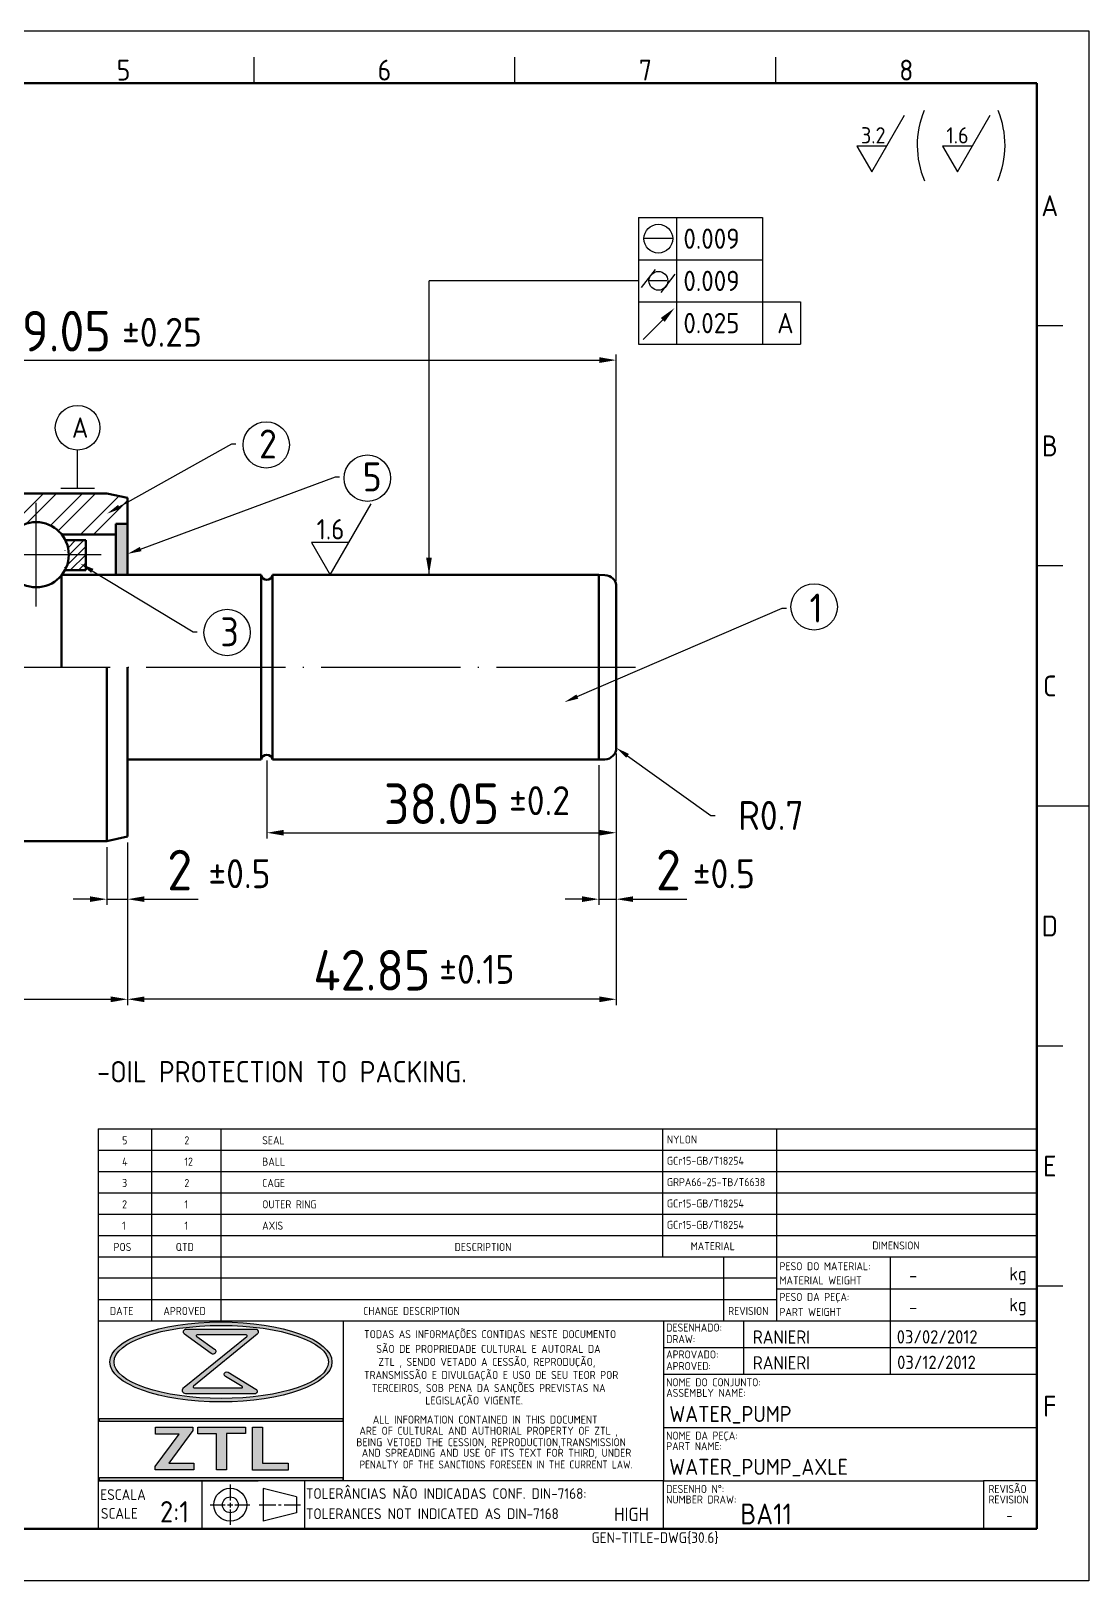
# Model space of a CAD drawing. Extents: x 8 to 197, y 6 to 139.
# Drawn here: x 106.2 to 197.4, y 5.6 to 139.3 of the extents above; entities that cross this region are included whole.
import ezdxf
from ezdxf import colors
from ezdxf.entities.mleader import LeaderData, LeaderLine
from ezdxf.enums import TextEntityAlignment as Align
from ezdxf.math import Vec2, Vec3

# ---------------------------------------------------------------- set-up
doc = ezdxf.new("R2010")
doc.units = 0
doc.header["$LTSCALE"] = 0.5
doc.linetypes.add('ACAD_ISO04W100', pattern=[30, 24, -3, 0, -3])
doc.layers.get('0').update_dxf_attribs({"linetype": 'CONTINUOUS'})
doc.layers.get('Defpoints').update_dxf_attribs({"linetype": 'CONTINUOUS'})
for name, color, linetype, lineweight in [('AM_0', 7, 'CONTINUOUS', 50), ('AM_5', 3, 'CONTINUOUS', 25), ('AM_7', 4, 'ACAD_ISO04W100', 25), ('AM_8', 1, 'CONTINUOUS', 25), ('AM_BOR', 7, 'CONTINUOUS', 50)]:
    doc.layers.add(name, color=color, linetype=linetype, lineweight=lineweight)
doc.styles.add('ACISOTS', font='isocp.shx', dxfattribs={"height": 1})
doc.styles.get("Standard").update_dxf_attribs({"font": 'ISOCP.SHX'})
doc.dimstyles.new('AM_ISO', dxfattribs={"dimtxt": 3.5, "dimasz": 2.5, "dimexe": 1, "dimexo": 1, "dimgap": 1.5, "dimtad": 1, "dimdsep": 46, "dimtxsty": 'Standard', "dimcen": 0, "dimclrd": 256, "dimclre": 256, "dimclrt": 2, "dimadec": 0, "dimazin": 2, "dimtp": 0.1, "dimtm": 0.1, "dimtfac": 0.71, "dimtdec": 3, "dimtmove": 0, "dimatfit": 3, "dimfxl": 1, "dimlwd": -1, "dimlwe": -1, "dimarcsym": 0})

# ---------------------------------------------------------------- blocks, each defined once
blk = doc.blocks.new('A3 ZTL')
for p, q in [((401.17, 280.82), (19.57, 280.82)), ((401.17, 9.78), (401.17, 280.82)), ((19.57, 9.78), (401.17, 9.78))]:
    blk.add_line(p, q)
at = {"layer": 'AM_BOR', "color": 135, "lineweight": 25}
for p, q in [((0, 290.61), (410.96, 290.61)), ((410.96, 290.61), (410.96, 0)), ((254.4, 280.82), (254.4, 285.71)), ((303.33, 280.82), (303.33, 285.71)), ((352.25, 280.82), (352.25, 285.71)), ((406.07, 235.32), (401.17, 235.32)), ((406.07, 190.31), (401.17, 190.31)), ((401.17, 145.3), (410.96, 145.3)), ((406.07, 100.29), (401.17, 100.29)), ((406.07, 55.28), (401.17, 55.28)), ((410.96, 0), (0, 0))]:
    blk.add_line(p, q, dxfattribs=at)
at = {"layer": 'AM_BOR', "color": 135, "lineweight": 25, "style": 'ACISOTS'}
for s, p in [('5', (229.94, 283.27)), ('6', (278.86, 283.27)), ('7', (327.79, 283.27)), ('8', (376.71, 283.27)), ('A', (403.62, 257.83)), ('B', (403.62, 212.82)), ('C', (403.62, 167.81)), ('D', (403.62, 122.8)), ('E', (403.62, 77.79)), ('F', (403.62, 32.78))]:
    blk.add_text(s, height=3.91, dxfattribs=at).set_placement(p, align=Align.MIDDLE)
blk = doc.blocks.new('*D34')
at = {"layer": 'AM_5', "transparency": 16777216}
for p, q in [((112.7, 68.94), (112.7, 63.94)), ((114.5, 69.34), (114.5, 63.94)), ((111.25, 64.44), (109.8, 64.44)), ((112.7, 64.44), (114.5, 64.44)), ((115.95, 64.44), (120.6, 64.44))]:
    blk.add_line(p, q, dxfattribs=at)
at = {"layer": 'AM_5', "lineweight": 25, "transparency": 16777216}
for points in [[(111.25, 64.69), (111.25, 64.2), (112.7, 64.44)], [(115.95, 64.69), (115.95, 64.2), (114.5, 64.44)]]:
    blk.add_solid(points, dxfattribs=at)
at = {"layer": 'Defpoints', "color": 0, "lineweight": 25, "transparency": 16777216}
for p in [(114.5, 69.84), (112.7, 69.44), (114.5, 64.44)]:
    blk.add_point(p, dxfattribs=at)
at = {"layer": 'AM_5', "lineweight": 25, "transparency": 16777216, "insert": (119, 66.95), "char_height": 3.5, "attachment_point": 5}
blk.add_mtext('2', dxfattribs=at)
blk = doc.blocks.new('*D35')
at = {"layer": 'AM_5', "transparency": 16777216}
for p, q in [((156.65, 77), (156.65, 63.94)), ((155.15, 75.99), (155.15, 63.94)), ((153.7, 64.44), (152.25, 64.44)), ((155.15, 64.44), (156.65, 64.44)), ((158.1, 64.44), (162.75, 64.44))]:
    blk.add_line(p, q, dxfattribs=at)
at = {"layer": 'AM_5', "lineweight": 25, "transparency": 16777216}
for points in [[(153.7, 64.69), (153.7, 64.2), (155.15, 64.44)], [(158.1, 64.69), (158.1, 64.2), (156.65, 64.44)]]:
    blk.add_solid(points, dxfattribs=at)
at = {"layer": 'Defpoints', "color": 0, "lineweight": 25, "transparency": 16777216}
for p in [(155.15, 76.49), (156.65, 77.5), (156.65, 64.44)]:
    blk.add_point(p, dxfattribs=at)
at = {"layer": 'AM_5', "lineweight": 25, "transparency": 16777216, "insert": (161.15, 66.95), "char_height": 3.5, "attachment_point": 5}
blk.add_mtext('2', dxfattribs=at)
blk = doc.blocks.new('*D36')
at = {"layer": 'AM_5', "transparency": 16777216}
for p, q in [((58.65, 91.89), (58.65, 111.43)), ((156.65, 91.89), (156.65, 111.43)), ((60.1, 110.93), (155.2, 110.93))]:
    blk.add_line(p, q, dxfattribs=at)
at = {"layer": 'AM_5', "lineweight": 25, "transparency": 16777216}
for points in [[(60.1, 111.18), (60.1, 110.69), (58.65, 110.93)], [(155.2, 111.18), (155.2, 110.69), (156.65, 110.93)]]:
    blk.add_solid(points, dxfattribs=at)
at = {"layer": 'Defpoints', "color": 0, "lineweight": 25, "transparency": 16777216}
for p in [(156.65, 110.93), (58.65, 91.39), (156.65, 91.39)]:
    blk.add_point(p, dxfattribs=at)
at = {"layer": 'AM_5', "lineweight": 25, "transparency": 16777216, "insert": (107.65, 113.43), "char_height": 3.5, "attachment_point": 5}
blk.add_mtext('119.05', dxfattribs=at)
blk = doc.blocks.new('*D37')
at = {"layer": 'AM_5', "transparency": 16777216}
for p, q in [((75.65, 69.34), (75.65, 55.31)), ((114.5, 69.34), (114.5, 55.31)), ((77.1, 55.81), (113.05, 55.81))]:
    blk.add_line(p, q, dxfattribs=at)
at = {"layer": 'AM_5', "lineweight": 25, "transparency": 16777216}
for points in [[(77.1, 56.05), (77.1, 55.56), (75.65, 55.81)], [(113.05, 56.05), (113.05, 55.56), (114.5, 55.81)]]:
    blk.add_solid(points, dxfattribs=at)
at = {"layer": 'Defpoints', "color": 0, "lineweight": 25, "transparency": 16777216}
for p in [(75.65, 69.84), (114.5, 69.84), (114.5, 55.81)]:
    blk.add_point(p, dxfattribs=at)
at = {"layer": 'AM_5', "lineweight": 25, "transparency": 16777216, "insert": (95.07, 58.31), "char_height": 3.5, "attachment_point": 5}
blk.add_mtext('38.9', dxfattribs=at)
blk = doc.blocks.new('*D38')
at = {"layer": 'AM_5', "transparency": 16777216}
for p, q in [((156.65, 77), (156.65, 55.31)), ((114.5, 69.34), (114.5, 55.31)), ((155.2, 55.81), (115.95, 55.81))]:
    blk.add_line(p, q, dxfattribs=at)
at = {"layer": 'AM_5', "lineweight": 25, "transparency": 16777216}
for points in [[(115.95, 56.05), (115.95, 55.56), (114.5, 55.81)], [(155.2, 56.05), (155.2, 55.56), (156.65, 55.81)]]:
    blk.add_solid(points, dxfattribs=at)
at = {"layer": 'Defpoints', "color": 0, "lineweight": 25, "transparency": 16777216}
for p in [(156.65, 77.5), (114.5, 69.84), (114.5, 55.81)]:
    blk.add_point(p, dxfattribs=at)
at = {"layer": 'AM_5', "lineweight": 25, "transparency": 16777216, "insert": (135.57, 58.31), "char_height": 3.5, "attachment_point": 5}
blk.add_mtext('42.85', dxfattribs=at)
blk = doc.blocks.new('*D39')
at = {"layer": 'AM_5', "transparency": 16777216}
for p, q in [((126.51, 76.4), (126.51, 69.67)), ((156.65, 77), (156.65, 69.67)), ((127.96, 70.17), (155.2, 70.17))]:
    blk.add_line(p, q, dxfattribs=at)
at = {"layer": 'AM_5', "lineweight": 25, "transparency": 16777216}
for points in [[(127.96, 70.42), (127.96, 69.93), (126.51, 70.17)], [(155.2, 70.42), (155.2, 69.93), (156.65, 70.17)]]:
    blk.add_solid(points, dxfattribs=at)
at = {"layer": 'Defpoints', "color": 0, "lineweight": 25, "transparency": 16777216}
for p in [(126.51, 76.9), (156.65, 77.5), (156.65, 70.17)]:
    blk.add_point(p, dxfattribs=at)
at = {"layer": 'AM_5', "lineweight": 25, "transparency": 16777216, "insert": (141.58, 72.67), "char_height": 3.5, "attachment_point": 5}
blk.add_mtext('38.05', dxfattribs=at)

msp = doc.modelspace()

# ---------------------------------------------------------------- hatches: boundary and pattern name
at = {"layer": 'AM_5', "lineweight": 25}
h = msp.add_hatch(dxfattribs=at)
h.set_pattern_fill('ANSI32', color=1, scale=0.25)
h.set_pattern_definition([(45, (0, 5.665), (-1.683798, 1.683798), []), (45, (1.1225, 5.665), (-1.683798, 1.683798), [])])
h.paths.add_polyline_path([(114.5, 99.05), (112.7, 99.44), (103, 99.44), (95.57, 99.44, -0.834385), (94.57, 99.44), (77.45, 99.44), (75.65, 99.05), (75.65, 96.82), (76.65, 96.82), (76.65, 95.9), (81.33, 95.9, -0.481958), (85.72, 95.9), (93.26, 95.9), (104.42, 95.9, -0.481958), (108.81, 95.9), (113.5, 95.9), (113.5, 96.82), (114.5, 96.82)])
at = {"layer": 'AM_8'}
for color, points in [(256, [(113.5, 96.82), (113.5, 92.4), (114.5, 92.4), (114.5, 96.82)]), (135, [(112.09, 19.38), (133.07, 19.38), (133.07, 19.66), (112.09, 19.66)]), (135, [(116.89, 15.5), (116.89, 15.22), (120.2, 15.22), (120.2, 15.8), (118.06, 15.8), (120.14, 18.62), (120.14, 18.9), (116.92, 18.9), (116.92, 18.29), (118.96, 18.29)]), (135, [(120.57, 18.32), (122.16, 18.32), (122.16, 15.22), (123.03, 15.22), (123.03, 18.35), (124.67, 18.35), (124.67, 18.9), (120.57, 18.9)]), (135, [(128.35, 15.21), (128.35, 15.8), (126.13, 15.8), (126.13, 18.9), (125.27, 18.9), (125.27, 15.21)]), (135, [(133.07, 14.56), (112.09, 14.56), (112.09, 14.28), (133.07, 14.28)])]:
    msp.add_hatch(color=color, dxfattribs=at).paths.add_polyline_path(points)
h = msp.add_hatch(dxfattribs=at)
h.set_pattern_fill('_U', color=256, scale=0.5, angle=45, style=0, pattern_type=0)
h.set_pattern_definition([(45, (14.02743, -8.3702), (-0.3535534, 0.3535534), [])])
edge = h.paths.add_edge_path()
edge.add_line((110.89, 92.82), (110.89, 95.4))
edge.add_line((110.89, 95.4), (109.13, 95.4))
edge.add_arc((106.62, 94.15), 2.81, -28.2995, 26.3524, ccw=False)
edge.add_line((109.09, 92.82), (110.89, 92.82))
h = msp.add_hatch(color=135, dxfattribs=at)
edge = h.paths.add_edge_path()
edge.add_ellipse((122.55, 24.53), major_axis=(9.58, 0), ratio=0.359907, start_angle=191.4592, end_angle=452.8175)
edge.add_ellipse((122.55, 24.53), major_axis=(9.58, 0), ratio=0.359907, start_angle=92.8175, end_angle=191.4592)
edge = h.paths.add_edge_path(flags=16)
edge.add_ellipse((122.58, 24.53), major_axis=(9.25, 0), ratio=0.340664, start_angle=93.067, end_angle=371.4592)
edge.add_ellipse((122.58, 24.53), major_axis=(9.25, 0), ratio=0.340664, start_angle=11.4592, end_angle=93.067)
h = msp.add_hatch(color=135, dxfattribs=at)
edge = h.paths.add_edge_path()
edge.add_line((124.78, 26.72), (119.39, 22.35))
edge.add_arc((119.53, 22.08), 0.305, 118.1409, 270)
edge.add_line((119.53, 21.78), (125.46, 21.78))
edge.add_arc((125.45, 22), 0.225, 271.9685, 418.9108)
edge.add_line((125.57, 22.19), (123.17, 23.64))
edge.add_arc((123.06, 23.45), 0.218, 58.6682, 238.8052)
edge.add_line((122.94, 23.27), (124.38, 22.4))
edge.add_arc((124.35, 22.35), 0.0552, -90, 54.6545, ccw=False)
edge.add_line((124.35, 22.3), (120.21, 22.3))
edge.add_arc((120.23, 22.37), 0.0767, 129.2364, 260.8226, ccw=False)
edge.add_line((120.18, 22.43), (125.67, 26.92))
edge.add_arc((125.52, 27.11), 0.243, 306.0702, 450)
edge.add_line((125.52, 27.36), (119.57, 27.36))
edge.add_arc((119.56, 27.12), 0.236, 87.7272, 233.7471)
edge.add_line((119.42, 26.93), (121.71, 25.25))
edge.add_arc((121.86, 25.45), 0.242, 232.4714, 414.7334)
edge.add_line((122, 25.64), (120.46, 26.73))
edge.add_arc((120.49, 26.79), 0.0662, 90, 242.5235, ccw=False)
edge.add_line((120.49, 26.86), (124.74, 26.86))
edge.add_arc((124.73, 26.78), 0.0809, -50.9964, 80.7655, ccw=False)

# ---------------------------------------------------------------- linework, layer by layer
at = {"layer": 'AM_0'}
for p, q in [((103, 99.44), (112.7, 99.44)), ((112.7, 99.44), (114.5, 99.05)), ((114.5, 99.05), (114.5, 92.4)), ((114.5, 96.82), (113.5, 96.82)), ((113.5, 96.82), (113.5, 92.4)), ((108.81, 95.9), (113.5, 95.9)), ((109.13, 95.4), (110.89, 95.4)), ((110.89, 95.4), (110.89, 92.82)), ((108.81, 92.4), (126.01, 92.4)), ((108.81, 92.4), (108.81, 84.44)), ((110.89, 92.82), (109.09, 92.82)), ((126.01, 76.49), (126.01, 92.4)), ((127.01, 76.49), (127.01, 92.4)), ((127.01, 92.4), (155.15, 92.4)), ((155.15, 92.4), (155.67, 92.39)), ((155.15, 92.4), (155.15, 76.49)), ((156.65, 91.39), (156.65, 77.5)), ((112.7, 84.44), (112.7, 69.44)), ((114.5, 84.44), (114.5, 69.84)), ((126.01, 76.49), (114.5, 76.49)), ((155.15, 76.49), (127.01, 76.49)), ((155.15, 76.49), (155.67, 76.5)), ((112.7, 69.44), (114.5, 69.84)), ((112.7, 69.44), (102, 69.44))]:
    msp.add_line(p, q, dxfattribs=at)
msp.add_circle((106.62, 94.15), 2.81, dxfattribs=at)
for centre, radius, start, end in [((126.51, 92.49), 0.508, 190.3178, 349.6822), ((155.65, 91.39), 1, 0, 88.5), ((126.51, 76.39), 0.508, 10.3178, 169.6822), ((155.65, 77.5), 1, 271.5, 0)]:
    msp.add_arc(centre, radius, start, end, dxfattribs=at)
at = {"layer": 'AM_5', "lineweight": 25}
for p, q in [((178.7, 127.17), (181.52, 132.06)), ((186.07, 127.17), (188.9, 132.06)), ((179.98, 129.39), (177.41, 129.39)), ((177.41, 129.39), (178.7, 127.17)), ((187.36, 129.39), (184.79, 129.39)), ((184.79, 129.39), (186.07, 127.17)), ((158.58, 123.23), (158.57, 112.31)), ((158.58, 123.23), (169.26, 123.23)), ((161.86, 112.31), (161.86, 123.23)), ((169.26, 123.23), (169.26, 119.59)), ((161.51, 121.41), (159.04, 121.41)), ((158.58, 119.59), (169.26, 119.59)), ((169.26, 119.59), (169.26, 112.31)), ((158.57, 117.77), (140.5, 117.77)), ((158.82, 117.19), (160.03, 118.76)), ((161.01, 117.77), (159.53, 117.77)), ((160.53, 116.77), (161.72, 118.35)), ((158.58, 115.95), (172.54, 115.95)), ((172.54, 115.95), (172.54, 112.31)), ((158.58, 112.31), (172.54, 112.31)), ((110.19, 99.88), (110.19, 103.18)), ((108.73, 99.88), (111.65, 99.88)), ((131.98, 92.4), (135.52, 98.53)), ((133.59, 95.19), (130.37, 95.19)), ((130.37, 95.19), (131.98, 92.4))]:
    msp.add_line(p, q, dxfattribs=at)
at = {"layer": 'AM_5'}
for p, q in [((140.5, 92.4), (140.5, 117.77)), ((160.66, 114.4), (158.97, 112.71))]:
    msp.add_line(p, q, dxfattribs=at)
at = {"layer": 'AM_5', "lineweight": 25}
for centre, radius in [((160.28, 121.41), 1.24), ((160.28, 117.77), 0.812), ((110.19, 105.1), 1.93), ((126.46, 103.62), 2), ((135.18, 100.75), 2), ((173.72, 89.65), 2), ((123.08, 87.44), 2)]:
    msp.add_circle(centre, radius, dxfattribs=at)
for centre, start, end in [((190.46, 129.46), 157.6019, 202.9315), ((182.33, 129.46), 337.0685, 22.3981)]:
    msp.add_arc(centre, 7.85, start, end, dxfattribs=at)
for points in [[(160.49, 114.57), (160.83, 114.23), (161.68, 115.43)], [(140.25, 93.89), (140.74, 93.89), (140.5, 92.44)]]:
    msp.add_solid(points, dxfattribs=at)
at = {"layer": 'AM_7'}
for p, q in [((106.62, 89.69), (106.62, 98.62)), ((112.22, 94.15), (102.88, 94.15)), ((55.71, 84.44), (158.65, 84.44))]:
    msp.add_line(p, q, dxfattribs=at)
at = {"layer": 'AM_8', "color": 135}
for p, q in [((111.96, 44.64), (111.96, 10.14)), ((111.96, 44.64), (192.92, 44.64)), ((116.56, 44.64), (116.56, 28.08)), ((122.54, 44.64), (122.54, 28.08)), ((160.65, 44.64), (160.65, 33.6)), ((170.5, 28.08), (170.5, 44.64)), ((111.96, 42.8), (192.92, 42.8)), ((111.96, 40.96), (192.92, 40.96)), ((111.96, 39.12), (192.92, 39.12)), ((111.96, 37.28), (192.92, 37.28)), ((111.96, 35.44), (192.92, 35.44)), ((111.96, 33.6), (192.92, 33.6)), ((165.9, 33.6), (165.9, 28.08)), ((180.27, 33.6), (180.27, 30.84)), ((192.92, 10.14), (192.92, 33.6)), ((170.5, 31.76), (111.96, 31.76)), ((170.5, 30.84), (192.92, 30.84)), ((180.27, 30.84), (180.27, 28.08)), ((111.96, 29.92), (170.5, 29.92)), ((111.96, 28.08), (160.72, 28.08)), ((133.09, 28.08), (133.09, 14.28)), ((160.72, 28.08), (160.72, 19.34)), ((160.72, 28.08), (192.92, 28.08)), ((167.62, 28.08), (167.62, 23.48)), ((180.27, 28.08), (180.27, 23.48)), ((119.57, 27.36), (125.52, 27.36)), ((160.72, 25.78), (192.92, 25.78)), ((160.72, 23.48), (192.92, 23.48)), ((112.09, 19.38), (112.09, 19.66)), ((112.09, 19.66), (133.07, 19.66)), ((133.07, 19.38), (112.09, 19.38)), ((116.92, 18.29), (116.92, 18.9)), ((116.92, 18.9), (120.14, 18.9)), ((120.14, 18.9), (120.14, 18.62)), ((120.57, 18.32), (120.57, 18.9)), ((120.57, 18.9), (124.67, 18.9)), ((124.67, 18.9), (124.67, 18.35)), ((125.27, 15.21), (125.27, 18.9)), ((125.27, 18.9), (126.13, 18.9)), ((126.13, 18.9), (126.13, 15.8)), ((133.07, 19.66), (133.07, 19.38)), ((160.72, 19.34), (160.72, 14.28)), ((160.72, 18.88), (192.92, 18.88)), ((116.89, 15.5), (118.96, 18.29)), ((118.96, 18.29), (116.92, 18.29)), ((120.14, 18.62), (118.06, 15.8)), ((122.16, 18.32), (120.57, 18.32)), ((122.16, 15.22), (122.16, 18.32)), ((123.03, 18.35), (123.03, 15.22)), ((124.67, 18.35), (123.03, 18.35)), ((116.89, 15.22), (116.89, 15.5)), ((120.2, 15.22), (116.89, 15.22)), ((118.06, 15.8), (120.2, 15.8)), ((120.2, 15.8), (120.2, 15.22)), ((123.03, 15.22), (122.16, 15.22)), ((128.35, 15.21), (125.27, 15.21)), ((126.13, 15.8), (128.35, 15.8)), ((128.35, 15.8), (128.35, 15.21)), ((111.96, 14.28), (125.76, 14.28)), ((160.72, 14.28), (111.96, 14.28)), ((112.09, 14.56), (133.07, 14.56)), ((112.09, 14.28), (112.09, 14.56)), ((133.07, 14.28), (112.09, 14.28)), ((120.9, 14.28), (120.9, 10.14)), ((123.36, 13.95), (123.36, 12.58)), ((129.07, 12.89), (126.18, 13.62)), ((126.18, 13.62), (126.18, 10.79)), ((129.76, 14.28), (129.76, 10.14)), ((133.07, 14.56), (133.07, 14.28)), ((160.72, 10.14), (160.72, 14.28)), ((160.72, 14.28), (188.32, 14.28)), ((192.92, 14.28), (188.32, 14.28)), ((188.32, 14.28), (188.32, 10.14)), ((121.63, 12.21), (122.92, 12.21)), ((123.12, 12.21), (123.58, 12.21)), ((123.36, 12.39), (123.36, 11.98)), ((123.75, 12.21), (125.04, 12.21)), ((125.86, 12.21), (127.29, 12.21)), ((127.51, 12.21), (127.74, 12.21)), ((128, 12.21), (129.41, 12.21)), ((129.07, 12.89), (129.07, 11.53)), ((123.36, 11.8), (123.36, 10.47)), ((129.07, 11.53), (126.18, 10.79)), ((111.96, 10.14), (192.92, 10.14))]:
    msp.add_line(p, q, dxfattribs=at)
msp.add_lwpolyline([(119.57, 27.36), (125.52, 27.36, -0.726075), (125.67, 26.92), (120.18, 22.43, 0.646844), (120.21, 22.3), (124.35, 22.3, 0.730915), (124.38, 22.4), (122.94, 23.27, -1.001197), (123.17, 23.64), (125.57, 22.19, -0.746343), (125.46, 21.78), (119.53, 21.78, -0.780296), (119.39, 22.35), (124.78, 26.72, 0.647932), (124.74, 26.86), (120.49, 26.86, 0.78497), (120.46, 26.73), (122, 25.64, -1.019937), (121.71, 25.25), (119.42, 26.93, -0.740095), (119.57, 27.36, -0.257794)], format="xyb", dxfattribs=at)
for radius in [1.42, 0.682]:
    msp.add_circle((123.36, 12.21), radius, dxfattribs=at)
for centre, major_axis, ratio in [((122.55, 24.53), (-9.58, 0), 0.359907), ((122.58, 24.53), (-9.25, 0), 0.340664)]:
    msp.add_ellipse(centre, major_axis=major_axis, ratio=ratio, dxfattribs=at)

# ---------------------------------------------------------------- block references
at = {"layer": 'AM_0', "lineweight": 0, "xscale": 0.46, "yscale": 0.46, "zscale": 0.46}
msp.add_blockref('A3 ZTL', (8.38, 5.64), dxfattribs=at)

# ---------------------------------------------------------------- texts
at = {"layer": 'AM_5', "attachment_point": 1}
for s, insert, char_height in [('3.2', (177.76, 131.02), 1.4), ('1.6', (185.13, 131.02), 1.4), ('0.009', (162.44, 122.28), 1.75), ('0.009', (162.44, 118.64), 1.75), ('0.025', (162.44, 115), 1.75), ('A', (170.53, 115), 1.75), ('%%P0.25', (114.02, 114.58), 2.5), ('A', (109.7, 105.99), 1.75), ('1.6', (130.81, 97.22), 1.75), ('%%P0.2', (147.4, 74.19), 2.5), ('%%P0.5', (121.47, 67.89), 2.5), ('%%P0.5', (163.25, 67.89), 2.5), ('%%P0.15', (141.38, 59.64), 2.5)]:
    msp.add_mtext_dynamic_manual_height_columns(s, width=5.4883, gutter_width=10, heights=[0], dxfattribs=dict(at, insert=insert, char_height=char_height))
at = {"layer": 'AM_8'}
msp.add_text('-OIL PROTECTION TO PACKING.', height=1.84, dxfattribs=at).set_placement((111.87, 48.64))
at = {"layer": 'AM_8', "color": 135}
for s, height, p in [('5', 0.69, (114.03, 43.3)), ('2', 0.69, (119.4, 43.3)), ('                    SEAL', 0.69, (118.22, 43.3)), ('NYLON', 0.69, (161.02, 43.37)), ('4', 0.69, (114.03, 41.46)), ('12', 0.69, (119.4, 41.46)), ('                    BALL', 0.69, (118.22, 41.46)), ('GCr15-GB/T18254', 0.69, (161.02, 41.53)), ('3', 0.69, (114.03, 39.62)), ('2', 0.69, (119.4, 39.62)), ('                    CAGE', 0.69, (118.22, 39.62)), ('GRPA66-25-TB/T6638', 0.69, (161.02, 39.69)), ('2', 0.69, (114.03, 37.78)), ('1', 0.69, (119.4, 37.78)), ('                    OUTER RING', 0.69, (118.22, 37.78)), ('GCr15-GB/T18254', 0.69, (161.02, 37.85)), ('1', 0.69, (114.03, 35.94)), ('1', 0.69, (119.4, 35.94)), ('                    AXIS', 0.69, (118.22, 35.94)), ('GCr15-GB/T18254', 0.69, (161.02, 36.01)), ('POS', 0.69, (113.29, 34.1)), ('QTD', 0.69, (118.65, 34.1)), ('                    DESCRIPTION', 0.69, (134.82, 34.1)), ('MATERIAL', 0.69, (163.07, 34.17)), ('DIMENSION', 0.69, (178.74, 34.23)), ('PESO DO MATERIAL:', 0.69, (170.73, 32.44)), ('kg', 1.15, (190.55, 31.56)), ('MATERIAL WEIGHT', 0.69, (170.73, 31.22)), ('PESO DA PEÇA:', 0.69, (170.73, 29.79)), ('kg', 1.15, (190.55, 28.9)), ('DATE', 0.69, (112.98, 28.58)), ('APROVED', 0.69, (117.59, 28.58)), ('CHANGE DESCRIPTION', 0.69, (134.82, 28.58)), ('REVISION', 0.69, (166.3, 28.58)), ('PART WEIGHT', 0.69, (170.73, 28.5)), ('TODAS AS INFORMAÇÕES CONTIDAS NESTE DOCUMENTO', 0.69, (134.89, 26.58)), ('DESENHADO:', 0.69, (160.96, 27.15)), ('DRAW:', 0.69, (160.96, 26.16)), ('SÃO DE PROPRIEDADE CULTURAL E AUTORAL DA', 0.69, (135.95, 25.31)), ('APROVADO:', 0.69, (160.96, 24.83)), ('ZTL , SENDO VETADO A CESSÃO, REPRODUÇÃO,', 0.69, (136.13, 24.19)), ('APROVED:', 0.69, (160.96, 23.83)), ('TRANSMISSÃO E DIVULGAÇÃO E USO DE SEU TEOR POR', 0.69, (134.89, 23.06)), ('TERCEIROS, SOB PENA DA SANÇÕES PREVISTAS NA', 0.69, (135.56, 21.94)), ('NOME DO CONJUNTO:', 0.69, (160.96, 22.43)), ('LEGISLAÇÃO VIGENTE.', 0.69, (140.18, 20.86)), ('ASSEMBLY NAME:', 0.69, (160.96, 21.52)), ('ARE OF CULTURAL AND AUTHORIAL PROPERTY OF ZTL ,', 0.69, (134.5, 18.25)), ('ALL INFORMATION CONTAINED IN THIS DOCUMENT', 0.69, (135.65, 19.21)), ('BEING VETOED THE CESSION, REPRODUCTION,TRANSMISSION', 0.69, (134.23, 17.26)), ('NOME DA PEÇA:', 0.69, (160.96, 17.83)), ('PART NAME:', 0.69, (160.96, 16.92)), ('AND SPREADING AND USE OF ITS TEXT FOR THIRD, UNDER', 0.69, (134.7, 16.35)), ('ESCALA', 0.92, (112.15, 12.63)), ('TOLERÂNCIAS NÃO INDICADAS CONF. DIN-7168:', 0.92, (129.88, 12.72)), ('DESENHO N%%d:', 0.69, (160.96, 13.23)), ('REVISÃO', 0.69, (188.75, 13.23)), ('2:1', 1.84, (117.3, 10.69)), ('NUMBER DRAW:', 0.69, (160.96, 12.32)), ('REVISION', 0.69, (188.75, 12.32)), ('SCALE', 0.92, (112.2, 11.01)), ('TOLERANCES NOT INDICATED AS DIN-7168', 0.92, (129.88, 10.98))]:
    msp.add_text(s, height=height, dxfattribs=at).set_placement(p)
at = {"layer": 'AM_8', "color": 135, "width": 0.95}
msp.add_text('PENALTY OF THE SANCTIONS FORESEEN IN THE CURRENT LAW.', height=0.69, dxfattribs=at).set_placement((134.5, 15.34))
at = {"layer": 'AM_8', "color": 135}
for p in [(181.91, 32), (181.91, 29.26)]:
    msp.add_attdef('-', text='', height=1.15, dxfattribs=at).set_placement(p, align=Align.MIDDLE_LEFT)
for tag, p, height in [('RANIERI', (168.43, 26.1), 1.15), ('03/02/2012', (180.84, 26.12), 1.15), ('RANIERI', (168.43, 23.88), 1.15), ('03/12/2012', (180.88, 23.92), 1.15), ('WATER_PUMP', (161.22, 19.35), 1.38), ('WATER_PUMP_AXLE', (161.22, 14.79), 1.38), ('BA11', (167.35, 10.52), 1.8)]:
    msp.add_attdef(tag, p, '', height=height, dxfattribs=at)
for tag, height, p in [('HIGH', 1.15, (157.97, 11.39)), ('-', 0.9, (190.56, 11.28))]:
    msp.add_attdef(tag, text='', height=height, dxfattribs=at).set_placement(p, align=Align.MIDDLE_CENTER)
at = {"layer": 'AM_8', "color": 135, "style": 'ACISOTS'}
msp.add_attdef('GEN-TITLE-DWG{30.6}', (154.52, 8.92), '', height=0.92, dxfattribs=at)

# ---------------------------------------------------------------- dimensions: what is measured, and where the dimension line sits
at = {"layer": 'AM_5', "lineweight": 25}
for base, p1, p2, text, picture, middle in [((156.65, 110.93), (58.65, 91.39), (156.65, 91.39), '119.05', '*D36', (107.65, 113.43)), ((114.5, 55.81), (156.65, 77.5), (114.5, 69.84), '42.85', '*D38', (135.57, 58.31)), ((156.65, 70.17), (126.51, 76.9), (156.65, 77.5), '38.05', '*D39', (141.58, 72.67)), ((156.65, 64.44), (155.15, 76.49), (156.65, 77.5), '2', '*D35', (161.15, 66.95)), ((114.5, 55.81), (75.65, 69.84), (114.5, 69.84), '38.9', '*D37', (95.07, 58.31)), ((114.5, 64.44), (112.7, 69.44), (114.5, 69.84), '2', '*D34', (119, 66.95))]:
    dim = msp.add_linear_dim(base=base, p1=p1, p2=p2, text=text, dimstyle='AM_ISO', override={"dimscale": 0.5, "dimtxt": 7, "dimasz": 2.9, "dimdec": 0, "dimlfac": 0.4, "dimclrt": 256, "dimadec": 2, "dimtp": 0, "dimtm": 0.3, "dimtdec": 0}, dxfattribs=at)
    dim.commit()
    dim.dimension.update_dxf_attribs({"geometry": picture, "text_midpoint": middle})

# ---------------------------------------------------------------- leaders
ml = msp.add_multileader_mtext('Standard', dxfattribs=at)
ml.set_content('2', color=256)
ml.set_leader_properties()
ml.build(insert=Vec2(0, 0))
ml.multileader.update_dxf_attribs({"text_right_attachment_type": 6, "dogleg_length": 0.36, "arrow_head_size": 1.2})
ctx = ml.context
ctx.base_point, ctx.char_height, ctx.arrow_head_size, ctx.plane_origin = Vec3(123.84, 103.7), 2.5, 1.2, Vec3(112.73, 97.69)
ctx.right_attachment = 6
notes = []
notes.append((ctx, [(0, (1, 1, 0), (123.48, 103.7), (1, 0), 0.36, [(0, [(112.73, 97.69)], 0, [])])]))
ctx.mtext.insert, ctx.mtext.flow_direction = Vec3(125.84, 104.95), 5
ml = msp.add_multileader_mtext('Standard', dxfattribs=at)
ml.set_content('5', color=256)
ml.set_leader_properties()
ml.build(insert=Vec2(0, 0))
ml.multileader.update_dxf_attribs({"text_right_attachment_type": 6, "dogleg_length": 0.36, "arrow_head_size": 1.2})
ctx = ml.context
ctx.base_point, ctx.char_height, ctx.arrow_head_size, ctx.plane_origin = Vec3(132.78, 100.86), 2.5, 1.2, Vec3(114.5, 94.22)
ctx.right_attachment = 6
notes.append((ctx, [(0, (1, 1, 0), (132.42, 100.86), (1, 0), 0.36, [(0, [(114.5, 94.22)], 0, [])])]))
ctx.mtext.insert, ctx.mtext.flow_direction = Vec3(134.78, 102.11), 5
ml = msp.add_multileader_mtext('Standard', dxfattribs=at)
ml.set_content('3', color=256)
ml.set_leader_properties()
ml.build(insert=Vec2(0, 0))
ml.multileader.update_dxf_attribs({"text_right_attachment_type": 6, "dogleg_length": 0.36, "arrow_head_size": 1.2})
ctx = ml.context
ctx.base_point, ctx.char_height, ctx.arrow_head_size, ctx.plane_origin = Vec3(120.51, 87.5), 2.5, 1.2, Vec3(110.43, 93.38)
ctx.right_attachment = 6
notes.append((ctx, [(0, (1, 1, 0), (120.15, 87.5), (1, 0), 0.36, [(0, [(110.43, 93.38)], 0, [])])]))
ctx.mtext.insert, ctx.mtext.flow_direction = Vec3(122.51, 88.75), 5
ml = msp.add_multileader_mtext('Standard', dxfattribs=at)
ml.set_content('1', color=256)
ml.set_leader_properties()
ml.build(insert=Vec2(0, 0))
ml.multileader.update_dxf_attribs({"text_right_attachment_type": 6, "dogleg_length": 0.36, "arrow_head_size": 1.2})
ctx = ml.context
ctx.base_point, ctx.char_height, ctx.arrow_head_size, ctx.plane_origin = Vec3(171.32, 89.55), 2.5, 1.2, Vec3(152.19, 81.44)
ctx.right_attachment = 6
notes.append((ctx, [(0, (1, 1, 0), (170.96, 89.55), (1, 0), 0.36, [(0, [(152.19, 81.44)], 0, [])])]))
ctx.mtext.insert, ctx.mtext.flow_direction = Vec3(173.32, 90.8), 5
ml = msp.add_multileader_mtext('Standard', dxfattribs=at)
ml.set_content('R0.7', color=256)
ml.set_leader_properties()
ml.build(insert=Vec2(0, 0))
ml.multileader.update_dxf_attribs({"text_right_attachment_type": 6, "dogleg_length": 0.36, "arrow_head_size": 1.2})
ctx = ml.context
ctx.base_point, ctx.char_height, ctx.arrow_head_size, ctx.plane_origin = Vec3(165.18, 71.66), 2.5, 1.2, Vec3(156.65, 77.5)
ctx.right_attachment = 6
notes.append((ctx, [(0, (1, 1, 0), (164.82, 71.66), (1, 0), 0.36, [(0, [(156.65, 77.5)], 0, [])])]))
ctx.mtext.insert, ctx.mtext.flow_direction = Vec3(167.18, 72.91), 5
for ctx, leaders in notes:
    for number, flags, end, landing, length, lines in leaders:
        leader = LeaderData()
        leader.index, (leader.has_last_leader_line, leader.has_dogleg_vector, leader.attachment_direction) = number, flags
        leader.last_leader_point, leader.dogleg_vector, leader.dogleg_length = Vec3(end), Vec3(landing), length
        for number, points, colour, breaks in lines:
            line = LeaderLine()
            line.index, line.vertices, line.color, line.breaks = number, Vec3.list(points), colors.encode_raw_color(colour), breaks
            leader.lines.append(line)
        ctx.leaders.append(leader)

doc.saveas('drawing.dxf')
